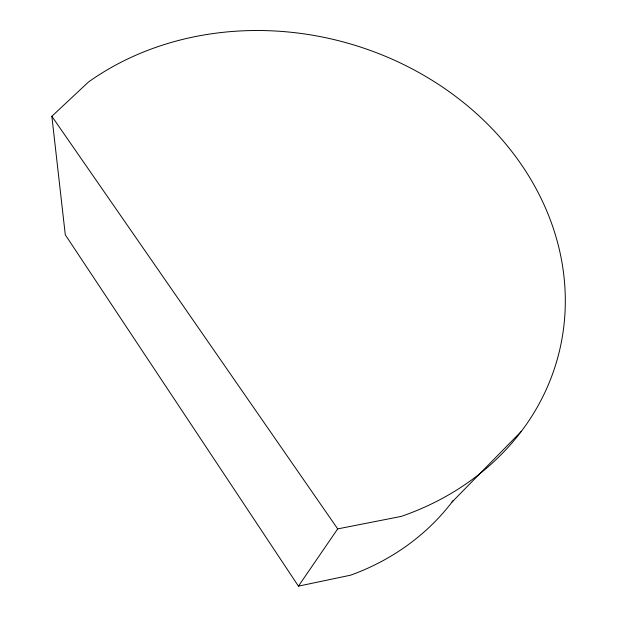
<?xml version="1.0" encoding="UTF-8"?>
<svg xmlns="http://www.w3.org/2000/svg" width="617" height="617" viewBox="0 0 617 617"><rect width="100%" height="100%" fill="white"/><g stroke="black" fill="none" stroke-linecap="round" stroke-linejoin="round"><path stroke-width="0.93" d="M298.427 586.15L337.7 528.892L401.297 516.398A288.841 248.227 15.1 0 0 517.725 159.433A288.841 248.227 15.1 0 0 88.447 82.046L51.851 116.289L65.294 234.815L298.427 586.15L350.595 575.183A238.856 217.469 13.5 0 0 453.225 500.472M452.045 502.022L521.427 431.244M51.851 116.289L337.7 528.892"/></g></svg>
